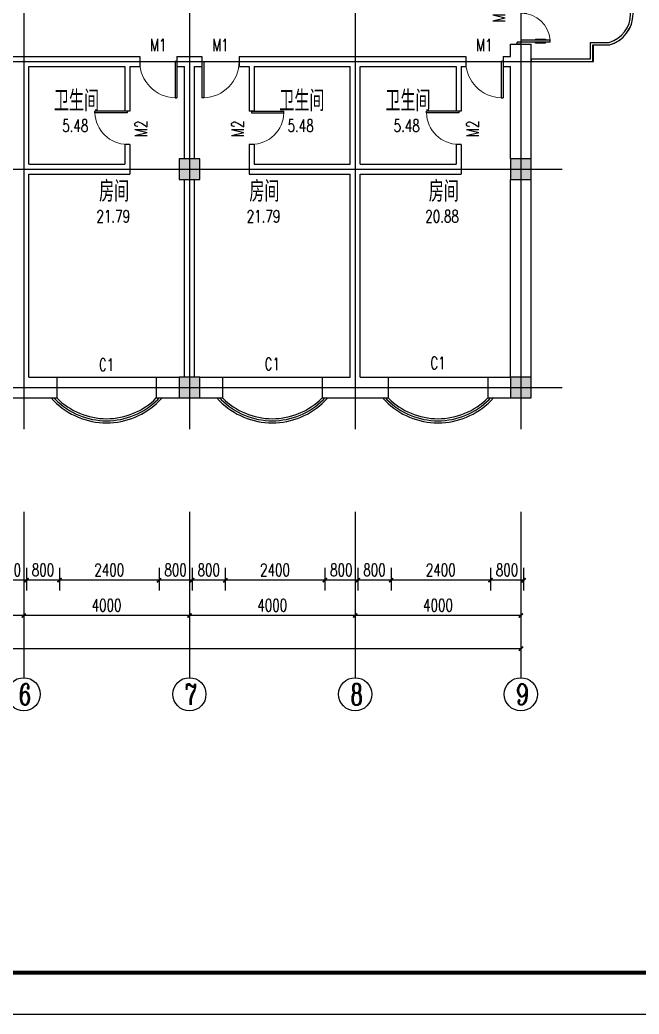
# Model space of a CAD drawing. Extents: x 11228 to 95328, y 8540 to 67940.
# Drawn here: x 48905 to 63851, y 8540 to 32533 of the extents above; entities that cross this region are included whole.
import ezdxf
from ezdxf.enums import TextEntityAlignment as Align

# ---------------------------------------------------------------- set-up
doc = ezdxf.new("R2010")
doc.units = 0
doc.header["$LTSCALE"] = 1000
for name, color, linetype in [('AXIS_TEXT', 7, 'Continuous'), ('建-台阶', 2, 'Continuous'), ('建-图框', 4, 'Continuous'), ('建-墙-砖', 9, 'Continuous'), ('建-尺寸', 3, 'Continuous'), ('建-房间', 7, 'Continuous'), ('建-扶手', 3, 'Continuous'), ('建-柱', 9, 'Continuous'), ('建-窗', 4, 'Continuous'), ('建-轴', 1, 'Continuous'), ('建-轴-标注', 3, 'Continuous')]:
    doc.layers.add(name, color=color, linetype=linetype)
doc.styles.add('A-AREA', font='SIMPLEX', dxfattribs={"bigfont": 'GBCBIG'})
doc.styles.add('A-AXIS-LABEL', font='COMPLEX', dxfattribs={"bigfont": 'GBCBIG'})
doc.styles.add('A-DIM_T3', font='SIMPLEX', dxfattribs={"width": 0.705882, "bigfont": 'GBCBIG'})
doc.styles.add('A-WIN-LABEL', font='SIMPLEX', dxfattribs={"bigfont": 'GBCBIG'})
doc.styles.add('COMPLEX', font='COMPLEX')
doc.dimstyles.new('A-DIM-100', dxfattribs={"dimscale": 100, "dimtxt": 2.975, "dimasz": 1, "dimexe": 2.5, "dimexo": 3, "dimgap": 1, "dimtad": 1, "dimdec": 0, "dimzin": 0, "dimdsep": 46, "dimtxsty": 'A-DIM_T3', "dimblk": 'ARCHTICK', "dimcen": 0.09, "dimclrt": 7, "dimazin": 2, "dimtfac": 1, "dimtdec": 0, "dimtix": 1, "dimtmove": 2, "dimatfit": 3, "dimfxl": 0, "dimtolj": 1, "dimtzin": 0, "dimarcsym": 0})

# ---------------------------------------------------------------- blocks, each defined once
blk = doc.blocks.new('_ArchTick')
at = {"color": 0, "linetype": 'ByBlock', "const_width": 0.4}
blk.add_lwpolyline([(-0.5, -0.5), (0.5, 0.5)], dxfattribs=at)
blk = doc.blocks.new('*D223')
at = {"layer": 'Defpoints', "color": 0}
for p in [(56997, 20659), (60997, 20659), (56997, 18159)]:
    blk.add_point(p, dxfattribs=at)
at = {"layer": '建-轴-标注', "color": 0, "lineweight": -2}
for p, q in [((56997, 20359), (56997, 17909)), ((60997, 20359), (60997, 17909)), ((60997, 18159), (56997, 18159))]:
    blk.add_line(p, q, dxfattribs=at)
at = {"layer": '建-轴-标注', "color": 0, "linetype": 'ByBlock', "lineweight": -2, "xscale": 100, "yscale": 100, "zscale": 100, "rotation": 180}
blk.add_blockref('_ArchTick', (56997, 18159), dxfattribs=at)
at = {"layer": '建-轴-标注', "color": 0, "linetype": 'ByBlock', "lineweight": -2, "xscale": 100, "yscale": 100, "zscale": 100}
blk.add_blockref('_ArchTick', (60997, 18159), dxfattribs=at)
at = {"layer": '建-轴-标注', "color": 7, "insert": (58997, 18408), "char_height": 297.5, "attachment_point": 5, "style": 'A-DIM_T3'}
blk.add_mtext('\\A1;4000', dxfattribs=at)
blk = doc.blocks.new('*D224')
at = {"layer": 'Defpoints', "color": 0}
for p in [(52997, 20659), (56997, 20659), (52997, 18159)]:
    blk.add_point(p, dxfattribs=at)
at = {"layer": '建-轴-标注', "color": 0, "lineweight": -2}
for p, q in [((52997, 20359), (52997, 17909)), ((56997, 20359), (56997, 17909)), ((56997, 18159), (52997, 18159))]:
    blk.add_line(p, q, dxfattribs=at)
at = {"layer": '建-轴-标注', "color": 0, "linetype": 'ByBlock', "lineweight": -2, "xscale": 100, "yscale": 100, "zscale": 100, "rotation": 180}
blk.add_blockref('_ArchTick', (52997, 18159), dxfattribs=at)
at = {"layer": '建-轴-标注', "color": 0, "linetype": 'ByBlock', "lineweight": -2, "xscale": 100, "yscale": 100, "zscale": 100}
blk.add_blockref('_ArchTick', (56997, 18159), dxfattribs=at)
at = {"layer": '建-轴-标注', "color": 7, "insert": (54997, 18408), "char_height": 297.5, "attachment_point": 5, "style": 'A-DIM_T3'}
blk.add_mtext('\\A1;4000', dxfattribs=at)
blk = doc.blocks.new('*D225')
at = {"layer": 'Defpoints', "color": 0}
for p in [(48997, 20659), (52997, 20659), (48997, 18159)]:
    blk.add_point(p, dxfattribs=at)
at = {"layer": '建-轴-标注', "color": 0, "lineweight": -2}
for p, q in [((48997, 20359), (48997, 17909)), ((52997, 20359), (52997, 17909)), ((52997, 18159), (48997, 18159))]:
    blk.add_line(p, q, dxfattribs=at)
at = {"layer": '建-轴-标注', "color": 0, "linetype": 'ByBlock', "lineweight": -2, "xscale": 100, "yscale": 100, "zscale": 100, "rotation": 180}
blk.add_blockref('_ArchTick', (48997, 18159), dxfattribs=at)
at = {"layer": '建-轴-标注', "color": 0, "linetype": 'ByBlock', "lineweight": -2, "xscale": 100, "yscale": 100, "zscale": 100}
blk.add_blockref('_ArchTick', (52997, 18159), dxfattribs=at)
at = {"layer": '建-轴-标注', "color": 7, "insert": (50997, 18408), "char_height": 297.5, "attachment_point": 5, "style": 'A-DIM_T3'}
blk.add_mtext('\\A1;4000', dxfattribs=at)
blk = doc.blocks.new('*D226')
at = {"layer": 'Defpoints', "color": 0}
for p in [(44997, 20659), (48997, 20659), (44997, 18159)]:
    blk.add_point(p, dxfattribs=at)
at = {"layer": '建-轴-标注', "color": 0, "lineweight": -2}
for p, q in [((44997, 20359), (44997, 17909)), ((48997, 20359), (48997, 17909)), ((48997, 18159), (44997, 18159))]:
    blk.add_line(p, q, dxfattribs=at)
at = {"layer": '建-轴-标注', "color": 0, "linetype": 'ByBlock', "lineweight": -2, "xscale": 100, "yscale": 100, "zscale": 100, "rotation": 180}
blk.add_blockref('_ArchTick', (44997, 18159), dxfattribs=at)
at = {"layer": '建-轴-标注', "color": 0, "linetype": 'ByBlock', "lineweight": -2, "xscale": 100, "yscale": 100, "zscale": 100}
blk.add_blockref('_ArchTick', (48997, 18159), dxfattribs=at)
at = {"layer": '建-轴-标注', "color": 7, "insert": (46997, 18408), "char_height": 297.5, "attachment_point": 5, "style": 'A-DIM_T3'}
blk.add_mtext('\\A1;4000', dxfattribs=at)
blk = doc.blocks.new('*D231')
at = {"layer": 'Defpoints', "color": 0}
for p in [(28997, 20659), (60997, 20659), (28997, 17359)]:
    blk.add_point(p, dxfattribs=at)
at = {"layer": '建-轴-标注', "color": 0, "lineweight": -2}
for p, q in [((28997, 20359), (28997, 17109)), ((60997, 20359), (60997, 17109)), ((60997, 17359), (28997, 17359))]:
    blk.add_line(p, q, dxfattribs=at)
at = {"layer": '建-轴-标注', "color": 0, "linetype": 'ByBlock', "lineweight": -2, "xscale": 100, "yscale": 100, "zscale": 100}
for p, rotation in [((28997, 17359), 180), ((60997, 17359), 360)]:
    blk.add_blockref('_ArchTick', p, dxfattribs=dict(at, rotation=rotation))
at = {"layer": '建-轴-标注', "color": 7, "insert": (44997, 17608), "char_height": 297.5, "attachment_point": 5, "style": 'A-DIM_T3'}
blk.add_mtext('\\A1;32000', dxfattribs=at)
blk = doc.blocks.new('_AXISO')
blk.add_circle((0, 0), 0.5)
at = {"layer": 'AXIS_TEXT', "style": 'COMPLEX'}
blk.add_attdef('A', text='', height=0.56, dxfattribs=at).set_placement((-0.25, -0.28), (0.25, -0.28), align=Align.FIT)
blk = doc.blocks.new('二维门库$系统图库$00000001')
at = {"color": 0}
for p, q in [((0.45, 0.975), (0.5, 0.975)), ((0.45, 0), (0.45, 0.975)), ((0.5, 0), (0.5, 0.975)), ((0.5, 0), (0.45, 0))]:
    blk.add_line(p, q, dxfattribs=at)
at = {"color": 0, "lineweight": 13}
blk.add_arc((0.475, 0), 0.975, 91.4693, 180, dxfattribs=at)
blk = doc.blocks.new('二维门库$系统图库$00000011')
at = {"lineweight": 13}
for p, q in [((-0.483, 0.396), (-0.483, 0.235)), ((-0.417, 0.396), (-0.417, 0.235)), ((0.417, 0.396), (0.417, 0.235)), ((0.483, 0.396), (0.483, 0.235))]:
    blk.add_line(p, q, dxfattribs=at)
for p, q in [((-0.483, 0.396), (-0.467, 0.396)), ((-0.467, 0.471), (-0.467, -0.062)), ((-0.467, 0.471), (-0.433, 0.471)), ((-0.433, 0.471), (-0.433, 0.004)), ((-0.417, 0.396), (-0.433, 0.396)), ((0.417, 0.396), (0.433, 0.396)), ((0.433, 0.471), (0.433, 0.004)), ((0.467, 0.471), (0.433, 0.471)), ((0.467, 0.471), (0.467, -0.062)), ((0.483, 0.396), (0.467, 0.396)), ((-0.483, 0.235), (-0.467, 0.235)), ((-0.417, 0.235), (-0.433, 0.235)), ((0.417, 0.235), (0.433, 0.235)), ((0.483, 0.235), (0.467, 0.235)), ((-0.5, 0.004), (-0.433, 0.004)), ((-0.5, 0.004), (-0.5, -0.062)), ((0.5, 0.004), (0.433, 0.004)), ((0.5, 0.004), (0.5, -0.062)), ((-0.5, -0.062), (-0.467, -0.062)), ((0.5, -0.062), (0.467, -0.062))]:
    blk.add_line(p, q)
for centre, start, end in [((-0.467, 0.004), 0, 85.904), ((0.467, 0.004), 94.096, 180)]:
    blk.add_arc(centre, 0.467, start, end, dxfattribs=at)
blk = doc.blocks.new('*D260')
at = {"layer": 'Defpoints', "color": 0}
for p in [(60263, 19611), (61063, 19611), (60263, 19011)]:
    blk.add_point(p, dxfattribs=at)
at = {"layer": '建-尺寸', "color": 0, "lineweight": -2}
for p, q in [((60263, 19311), (60263, 18761)), ((61063, 19311), (61063, 18761)), ((61063, 19011), (60263, 19011))]:
    blk.add_line(p, q, dxfattribs=at)
at = {"layer": '建-尺寸', "color": 0, "linetype": 'ByBlock', "lineweight": -2, "xscale": 100, "yscale": 100, "zscale": 100, "rotation": 180}
blk.add_blockref('_ArchTick', (60263, 19011), dxfattribs=at)
at = {"layer": '建-尺寸', "color": 0, "linetype": 'ByBlock', "lineweight": -2, "xscale": 100, "yscale": 100, "zscale": 100}
blk.add_blockref('_ArchTick', (61063, 19011), dxfattribs=at)
at = {"layer": '建-尺寸', "color": 7, "insert": (60663, 19260), "char_height": 297.5, "attachment_point": 5, "style": 'A-DIM_T3'}
blk.add_mtext('\\A1;800', dxfattribs=at)
blk = doc.blocks.new('*D261')
at = {"layer": 'Defpoints', "color": 0}
for p in [(57863, 19611), (60263, 19611), (57863, 19011)]:
    blk.add_point(p, dxfattribs=at)
at = {"layer": '建-尺寸', "color": 0, "lineweight": -2}
for p, q in [((57863, 19311), (57863, 18761)), ((60263, 19311), (60263, 18761)), ((60263, 19011), (57863, 19011))]:
    blk.add_line(p, q, dxfattribs=at)
at = {"layer": '建-尺寸', "color": 0, "linetype": 'ByBlock', "lineweight": -2, "xscale": 100, "yscale": 100, "zscale": 100, "rotation": 180}
blk.add_blockref('_ArchTick', (57863, 19011), dxfattribs=at)
at = {"layer": '建-尺寸', "color": 0, "linetype": 'ByBlock', "lineweight": -2, "xscale": 100, "yscale": 100, "zscale": 100}
blk.add_blockref('_ArchTick', (60263, 19011), dxfattribs=at)
at = {"layer": '建-尺寸', "color": 7, "insert": (59063, 19260), "char_height": 297.5, "attachment_point": 5, "style": 'A-DIM_T3'}
blk.add_mtext('\\A1;2400', dxfattribs=at)
blk = doc.blocks.new('*D262')
at = {"layer": 'Defpoints', "color": 0}
for p in [(57063, 19611), (57863, 19611), (57063, 19011)]:
    blk.add_point(p, dxfattribs=at)
at = {"layer": '建-尺寸', "color": 0, "lineweight": -2}
for p, q in [((57063, 19311), (57063, 18761)), ((57863, 19311), (57863, 18761)), ((57863, 19011), (57063, 19011))]:
    blk.add_line(p, q, dxfattribs=at)
at = {"layer": '建-尺寸', "color": 0, "linetype": 'ByBlock', "lineweight": -2, "xscale": 100, "yscale": 100, "zscale": 100, "rotation": 180}
blk.add_blockref('_ArchTick', (57063, 19011), dxfattribs=at)
at = {"layer": '建-尺寸', "color": 0, "linetype": 'ByBlock', "lineweight": -2, "xscale": 100, "yscale": 100, "zscale": 100}
blk.add_blockref('_ArchTick', (57863, 19011), dxfattribs=at)
at = {"layer": '建-尺寸', "color": 7, "insert": (57463, 19260), "char_height": 297.5, "attachment_point": 5, "style": 'A-DIM_T3'}
blk.add_mtext('\\A1;800', dxfattribs=at)
blk = doc.blocks.new('*D263')
at = {"layer": 'Defpoints', "color": 0}
for p in [(56263, 19611), (57063, 19611), (56263, 19011)]:
    blk.add_point(p, dxfattribs=at)
at = {"layer": '建-尺寸', "color": 0, "lineweight": -2}
for p, q in [((56263, 19311), (56263, 18761)), ((57063, 19311), (57063, 18761)), ((57063, 19011), (56263, 19011))]:
    blk.add_line(p, q, dxfattribs=at)
at = {"layer": '建-尺寸', "color": 0, "linetype": 'ByBlock', "lineweight": -2, "xscale": 100, "yscale": 100, "zscale": 100, "rotation": 180}
blk.add_blockref('_ArchTick', (56263, 19011), dxfattribs=at)
at = {"layer": '建-尺寸', "color": 0, "linetype": 'ByBlock', "lineweight": -2, "xscale": 100, "yscale": 100, "zscale": 100}
blk.add_blockref('_ArchTick', (57063, 19011), dxfattribs=at)
at = {"layer": '建-尺寸', "color": 7, "insert": (56663, 19260), "char_height": 297.5, "attachment_point": 5, "style": 'A-DIM_T3'}
blk.add_mtext('\\A1;800', dxfattribs=at)
blk = doc.blocks.new('*D264')
at = {"layer": 'Defpoints', "color": 0}
for p in [(53863, 19611), (56263, 19611), (53863, 19011)]:
    blk.add_point(p, dxfattribs=at)
at = {"layer": '建-尺寸', "color": 0, "lineweight": -2}
for p, q in [((53863, 19311), (53863, 18761)), ((56263, 19311), (56263, 18761)), ((56263, 19011), (53863, 19011))]:
    blk.add_line(p, q, dxfattribs=at)
at = {"layer": '建-尺寸', "color": 0, "linetype": 'ByBlock', "lineweight": -2, "xscale": 100, "yscale": 100, "zscale": 100, "rotation": 180}
blk.add_blockref('_ArchTick', (53863, 19011), dxfattribs=at)
at = {"layer": '建-尺寸', "color": 0, "linetype": 'ByBlock', "lineweight": -2, "xscale": 100, "yscale": 100, "zscale": 100}
blk.add_blockref('_ArchTick', (56263, 19011), dxfattribs=at)
at = {"layer": '建-尺寸', "color": 7, "insert": (55063, 19260), "char_height": 297.5, "attachment_point": 5, "style": 'A-DIM_T3'}
blk.add_mtext('\\A1;2400', dxfattribs=at)
blk = doc.blocks.new('*D265')
at = {"layer": 'Defpoints', "color": 0}
for p in [(53063, 19611), (53863, 19611), (53063, 19011)]:
    blk.add_point(p, dxfattribs=at)
at = {"layer": '建-尺寸', "color": 0, "lineweight": -2}
for p, q in [((53063, 19311), (53063, 18761)), ((53863, 19311), (53863, 18761)), ((53863, 19011), (53063, 19011))]:
    blk.add_line(p, q, dxfattribs=at)
at = {"layer": '建-尺寸', "color": 0, "linetype": 'ByBlock', "lineweight": -2, "xscale": 100, "yscale": 100, "zscale": 100, "rotation": 180}
blk.add_blockref('_ArchTick', (53063, 19011), dxfattribs=at)
at = {"layer": '建-尺寸', "color": 0, "linetype": 'ByBlock', "lineweight": -2, "xscale": 100, "yscale": 100, "zscale": 100}
blk.add_blockref('_ArchTick', (53863, 19011), dxfattribs=at)
at = {"layer": '建-尺寸', "color": 7, "insert": (53463, 19260), "char_height": 297.5, "attachment_point": 5, "style": 'A-DIM_T3'}
blk.add_mtext('\\A1;800', dxfattribs=at)
blk = doc.blocks.new('*D266')
at = {"layer": 'Defpoints', "color": 0}
for p in [(52263, 19611), (53063, 19611), (52263, 19011)]:
    blk.add_point(p, dxfattribs=at)
at = {"layer": '建-尺寸', "color": 0, "lineweight": -2}
for p, q in [((52263, 19311), (52263, 18761)), ((53063, 19311), (53063, 18761)), ((53063, 19011), (52263, 19011))]:
    blk.add_line(p, q, dxfattribs=at)
at = {"layer": '建-尺寸', "color": 0, "linetype": 'ByBlock', "lineweight": -2, "xscale": 100, "yscale": 100, "zscale": 100, "rotation": 180}
blk.add_blockref('_ArchTick', (52263, 19011), dxfattribs=at)
at = {"layer": '建-尺寸', "color": 0, "linetype": 'ByBlock', "lineweight": -2, "xscale": 100, "yscale": 100, "zscale": 100}
blk.add_blockref('_ArchTick', (53063, 19011), dxfattribs=at)
at = {"layer": '建-尺寸', "color": 7, "insert": (52663, 19260), "char_height": 297.5, "attachment_point": 5, "style": 'A-DIM_T3'}
blk.add_mtext('\\A1;800', dxfattribs=at)
blk = doc.blocks.new('*D267')
at = {"layer": 'Defpoints', "color": 0}
for p in [(49863, 19611), (52263, 19611), (49863, 19011)]:
    blk.add_point(p, dxfattribs=at)
at = {"layer": '建-尺寸', "color": 0, "lineweight": -2}
for p, q in [((49863, 19311), (49863, 18761)), ((52263, 19311), (52263, 18761)), ((52263, 19011), (49863, 19011))]:
    blk.add_line(p, q, dxfattribs=at)
at = {"layer": '建-尺寸', "color": 0, "linetype": 'ByBlock', "lineweight": -2, "xscale": 100, "yscale": 100, "zscale": 100, "rotation": 180}
blk.add_blockref('_ArchTick', (49863, 19011), dxfattribs=at)
at = {"layer": '建-尺寸', "color": 0, "linetype": 'ByBlock', "lineweight": -2, "xscale": 100, "yscale": 100, "zscale": 100}
blk.add_blockref('_ArchTick', (52263, 19011), dxfattribs=at)
at = {"layer": '建-尺寸', "color": 7, "insert": (51063, 19260), "char_height": 297.5, "attachment_point": 5, "style": 'A-DIM_T3'}
blk.add_mtext('\\A1;2400', dxfattribs=at)
blk = doc.blocks.new('*D268')
at = {"layer": 'Defpoints', "color": 0}
for p in [(49063, 19611), (49863, 19611), (49063, 19011)]:
    blk.add_point(p, dxfattribs=at)
at = {"layer": '建-尺寸', "color": 0, "lineweight": -2}
for p, q in [((49063, 19311), (49063, 18761)), ((49863, 19311), (49863, 18761)), ((49863, 19011), (49063, 19011))]:
    blk.add_line(p, q, dxfattribs=at)
at = {"layer": '建-尺寸', "color": 0, "linetype": 'ByBlock', "lineweight": -2, "xscale": 100, "yscale": 100, "zscale": 100, "rotation": 180}
blk.add_blockref('_ArchTick', (49063, 19011), dxfattribs=at)
at = {"layer": '建-尺寸', "color": 0, "linetype": 'ByBlock', "lineweight": -2, "xscale": 100, "yscale": 100, "zscale": 100}
blk.add_blockref('_ArchTick', (49863, 19011), dxfattribs=at)
at = {"layer": '建-尺寸', "color": 7, "insert": (49463, 19260), "char_height": 297.5, "attachment_point": 5, "style": 'A-DIM_T3'}
blk.add_mtext('\\A1;800', dxfattribs=at)
blk = doc.blocks.new('*D269')
at = {"layer": 'Defpoints', "color": 0}
for p in [(48263, 19611), (49063, 19611), (48263, 19011)]:
    blk.add_point(p, dxfattribs=at)
at = {"layer": '建-尺寸', "color": 0, "lineweight": -2}
for p, q in [((48263, 19311), (48263, 18761)), ((49063, 19311), (49063, 18761)), ((49063, 19011), (48263, 19011))]:
    blk.add_line(p, q, dxfattribs=at)
at = {"layer": '建-尺寸', "color": 0, "linetype": 'ByBlock', "lineweight": -2, "xscale": 100, "yscale": 100, "zscale": 100, "rotation": 180}
blk.add_blockref('_ArchTick', (48263, 19011), dxfattribs=at)
at = {"layer": '建-尺寸', "color": 0, "linetype": 'ByBlock', "lineweight": -2, "xscale": 100, "yscale": 100, "zscale": 100}
blk.add_blockref('_ArchTick', (49063, 19011), dxfattribs=at)
at = {"layer": '建-尺寸', "color": 7, "insert": (48663, 19260), "char_height": 297.5, "attachment_point": 5, "style": 'A-DIM_T3'}
blk.add_mtext('\\A1;800', dxfattribs=at)

msp = doc.modelspace()

# ---------------------------------------------------------------- hatches: boundary and pattern name
at = {"layer": '建-柱'}
for points in [[(53246.9, 29179), (52746.9, 29179), (52746.9, 28679), (53246.9, 28679)], [(61246.9, 29179), (60746.9, 29179), (60746.9, 28679), (61246.9, 28679)], [(53246.9, 23909), (52746.9, 23909), (52746.9, 23409), (53246.9, 23409)], [(61246.9, 23909), (60746.9, 23909), (60746.9, 23409), (61246.9, 23409)]]:
    msp.add_hatch(color=8, dxfattribs=at).paths.add_polyline_path(points, flags=17)

# ---------------------------------------------------------------- linework, layer by layer
at = {"layer": '建-台阶'}
for p, q in [((62746.9, 31529), (62746.9, 31929)), ((62746.9, 31929), (63146.9, 31929)), ((61246.9, 31529), (62746.9, 31529))]:
    msp.add_line(p, q, dxfattribs=at)
msp.add_arc((62921.3, 32679), 783.2, 286.74141, 73.25859, dxfattribs=at)
at = {"layer": '建-图框'}
msp.add_lwpolyline([(11227.8, 8540.2), (95327.8, 8540.2), (95327.8, 67940.2), (11227.8, 67940.2)], close=True, dxfattribs=at)
at = {"layer": '建-图框', "const_width": 100}
msp.add_lwpolyline([(13727.8, 9540.2), (94327.8, 9540.2), (94327.8, 66940.2), (13727.8, 66940.2)], close=True, dxfattribs=at)
at = {"layer": '建-墙-砖'}
for p, q in [((60746.9, 31649), (60746.9, 31944)), ((61246.9, 31529), (61246.9, 31944)), ((46196.9, 31649), (48996.9, 31649)), ((48996.9, 31649), (51796.9, 31649)), ((52696.9, 31649), (52996.9, 31649)), ((52996.9, 31649), (53296.9, 31649)), ((54196.9, 31649), (56996.9, 31649)), ((56996.9, 31649), (59666.9, 31649)), ((60566.9, 31649), (60746.9, 31649)), ((61246.9, 29179), (61246.9, 31529)), ((49116.9, 29049), (49116.9, 31409)), ((49116.9, 31409), (51436.9, 31409)), ((51436.9, 31409), (51436.9, 30329)), ((51556.9, 31409), (51796.9, 31409)), ((51556.9, 31409), (51556.9, 30329)), ((52696.9, 31409), (52876.9, 31409)), ((52876.9, 29179), (52876.9, 31409)), ((53116.9, 29179), (53116.9, 31409)), ((53116.9, 31409), (53296.9, 31409)), ((54196.9, 31409), (54436.9, 31409)), ((54436.9, 31409), (54436.9, 30329)), ((54556.9, 31409), (56876.9, 31409)), ((54556.9, 31409), (54556.9, 30329)), ((56876.9, 29049), (56876.9, 31409)), ((57116.9, 29049), (57116.9, 31409)), ((57116.9, 31409), (59436.9, 31409)), ((59436.9, 31409), (59436.9, 30329)), ((59556.9, 31409), (59666.9, 31409)), ((59556.9, 31409), (59556.9, 30329)), ((60566.9, 31409), (60746.9, 31409)), ((60746.9, 29179), (60746.9, 31409)), ((51436.9, 29529), (51436.9, 29049)), ((51556.9, 29529), (51556.9, 28809)), ((54436.9, 29529), (54436.9, 28809)), ((54556.9, 29529), (54556.9, 29049)), ((59436.9, 29529), (59436.9, 29049)), ((59556.9, 29529), (59556.9, 28809)), ((49116.9, 29049), (51436.9, 29049)), ((54556.9, 29049), (56876.9, 29049)), ((57116.9, 29049), (59436.9, 29049)), ((49116.9, 23909), (49116.9, 28809)), ((49116.9, 28809), (51556.9, 28809)), ((54436.9, 28809), (56876.9, 28809)), ((56876.9, 23909), (56876.9, 28809)), ((57116.9, 23909), (57116.9, 28809)), ((57116.9, 28809), (59556.9, 28809)), ((52876.9, 23909), (52876.9, 28679)), ((53116.9, 23909), (53116.9, 28679)), ((60746.9, 23909), (60746.9, 28679)), ((61246.9, 23909), (61246.9, 28679)), ((49116.9, 23909), (49796.9, 23909)), ((52196.9, 23909), (52746.9, 23909)), ((53246.9, 23909), (53796.9, 23909)), ((56196.9, 23909), (56876.9, 23909)), ((57116.9, 23909), (57796.9, 23909)), ((60196.9, 23909), (60746.9, 23909)), ((48196.9, 23409), (48996.9, 23409)), ((48996.9, 23409), (49796.9, 23409)), ((52196.9, 23409), (52746.9, 23409)), ((53246.9, 23409), (53796.9, 23409)), ((56196.9, 23409), (56996.9, 23409)), ((56996.9, 23409), (57796.9, 23409)), ((60196.9, 23409), (60746.9, 23409))]:
    msp.add_line(p, q, dxfattribs=at)
for points in [[(60746.9, 31944), (61246.9, 31944)], [(51796.9, 31649), (51796.9, 31409)], [(52696.9, 31649), (52696.9, 31409)], [(53296.9, 31649), (53296.9, 31409)], [(54196.9, 31649), (54196.9, 31409)], [(59666.9, 31649), (59666.9, 31409)], [(60566.9, 31649), (60566.9, 31409)], [(51556.9, 30329), (51436.9, 30329)], [(54556.9, 30329), (54436.9, 30329)], [(59556.9, 30329), (59436.9, 30329)], [(51556.9, 29529), (51436.9, 29529)], [(54556.9, 29529), (54436.9, 29529)], [(59556.9, 29529), (59436.9, 29529)], [(49796.9, 23909), (49796.9, 23409)], [(52196.9, 23909), (52196.9, 23409)], [(53796.9, 23909), (53796.9, 23409)], [(56196.9, 23909), (56196.9, 23409)], [(57796.9, 23909), (57796.9, 23409)], [(60196.9, 23909), (60196.9, 23409)]]:
    msp.add_lwpolyline(points, dxfattribs=at)
at = {"layer": '建-扶手'}
msp.add_line((61246.9, 31589), (61246.9, 31529), dxfattribs=at)
for points in [[(61246.9, 31589), (62676.9, 31589), (62676.9, 31989), (63128.4, 31989, 0.747928), (63128.4, 33369), (62676.9, 33369), (62676.9, 37689), (63124.8, 37689, 0.6578266), (63124.8, 39069), (62676.9, 39069), (62676.9, 41589)], [(61246.9, 31529), (62736.9, 31529), (62736.9, 31929), (63136.9, 31929, 0.7567925), (63136.9, 33429), (62736.9, 33429), (62736.9, 37629), (63136.9, 37629, 0.6690187), (63136.9, 39129), (62736.9, 39129), (62736.9, 41589)]]:
    msp.add_lwpolyline(points, format="xyb", dxfattribs=at)
at = {"layer": '建-柱'}
for points in [[(52746.9, 29179), (52746.9, 28679), (53246.9, 28679), (53246.9, 29179)], [(60746.9, 29179), (60746.9, 28679), (61246.9, 28679), (61246.9, 29179)], [(52746.9, 23909), (52746.9, 23409), (53246.9, 23409), (53246.9, 23909)], [(60746.9, 23909), (60746.9, 23409), (61246.9, 23409), (61246.9, 23909)]]:
    msp.add_lwpolyline(points, close=True, dxfattribs=at)
at = {"layer": '建-窗'}
for p, q in [((49796.9, 23909), (52196.9, 23909)), ((53796.9, 23909), (56196.9, 23909)), ((57796.9, 23909), (60196.9, 23909))]:
    msp.add_line(p, q, dxfattribs=at)
for points in [[(49656.1, 23409), (49725.9, 23338.6, 0.4166667), (52267.9, 23338.6), (52337.7, 23409)], [(49726.5, 23409), (49761.4, 23373.8, 0.4166667), (52232.4, 23373.8), (52267.3, 23409)], [(49796.9, 23409, 0.4166667), (52196.9, 23409)], [(53656.1, 23409), (53725.9, 23338.6, 0.4166667), (56267.9, 23338.6), (56337.7, 23409)], [(53726.5, 23409), (53761.4, 23373.8, 0.4166667), (56232.4, 23373.8), (56267.3, 23409)], [(53796.9, 23409, 0.4166667), (56196.9, 23409)], [(57656.1, 23409), (57725.9, 23338.6, 0.4166667), (60267.9, 23338.6), (60337.7, 23409)], [(57726.5, 23409), (57761.4, 23373.8, 0.4166667), (60232.4, 23373.8), (60267.3, 23409)], [(57796.9, 23409, 0.4166667), (60196.9, 23409)]]:
    msp.add_lwpolyline(points, format="xyb", dxfattribs=at)
at = {"layer": '建-轴'}
for p, q in [((48996.9, 58589), (48996.9, 22659)), ((52996.9, 58589), (52996.9, 22659)), ((56996.9, 58589), (56996.9, 22659)), ((60996.9, 58589), (60996.9, 22659)), ((27996.9, 31529), (61996.9, 31529)), ((27996.9, 28929), (61996.9, 28929)), ((27996.9, 23659), (61996.9, 23659))]:
    msp.add_line(p, q, dxfattribs=at)
at = {"layer": '建-轴-标注'}
for p, q in [((48996.9, 20659), (48996.9, 16659)), ((52996.9, 20659), (52996.9, 16659)), ((56996.9, 20659), (56996.9, 16659)), ((60996.9, 20659), (60996.9, 16659))]:
    msp.add_line(p, q, dxfattribs=at)

# ---------------------------------------------------------------- block references
at = {"layer": '建-窗'}
ref = msp.add_blockref('二维门库$系统图库$00000011', (60996.9, 32694), dxfattribs=dict(at, xscale=1500, yscale=-1500, rotation=90))
ref.add_attrib('A0', 'M4', (60620.7, 32474), dxfattribs={"layer": '0', "height": 297.5, "rotation": 90, "style": 'A-WIN-LABEL', "width": 0.705882})
ref = msp.add_blockref('二维门库$系统图库$00000001', (52246.9, 31529), dxfattribs=dict(at, xscale=900, yscale=-900))
ref.add_attrib('A0', 'M1', (52046.9, 31775.2), dxfattribs={"layer": '0', "height": 297.5, "style": 'A-WIN-LABEL', "width": 0.705882})
ref = msp.add_blockref('二维门库$系统图库$00000001', (53746.9, 31529), dxfattribs=dict(at, xscale=-900, yscale=-900))
ref.add_attrib('A0', 'M1', (53546.9, 31775.2), dxfattribs={"layer": '0', "height": 297.5, "style": 'A-WIN-LABEL', "width": 0.705882})
ref = msp.add_blockref('二维门库$系统图库$00000001', (60116.9, 31529), dxfattribs=dict(at, xscale=900, yscale=-900))
ref.add_attrib('A0', 'M1', (59916.9, 31775.2), dxfattribs={"layer": '0', "height": 297.5, "style": 'A-WIN-LABEL', "width": 0.705882})
ref = msp.add_blockref('二维门库$系统图库$00000001', (51496.9, 29929), dxfattribs=dict(at, xscale=-800, yscale=-800, rotation=270.0000000000008))
ref.add_attrib('A0', 'M2', (51980.7, 29709), dxfattribs={"layer": '0', "height": 297.5, "rotation": 90, "style": 'A-WIN-LABEL', "width": 0.705882})
ref = msp.add_blockref('二维门库$系统图库$00000001', (54496.9, 29929), dxfattribs=dict(at, xscale=-800, yscale=800, rotation=270.0000000000008))
ref.add_attrib('A0', 'M2', (54310.7, 29709), dxfattribs={"layer": '0', "height": 297.5, "rotation": 90, "style": 'A-WIN-LABEL', "width": 0.705882})
ref = msp.add_blockref('二维门库$系统图库$00000001', (59496.9, 29929), dxfattribs=dict(at, xscale=-800, yscale=-800, rotation=270.0000000000008))
ref.add_attrib('A0', 'M2', (59980.7, 29709), dxfattribs={"layer": '0', "height": 297.5, "rotation": 90, "style": 'A-WIN-LABEL', "width": 0.705882})
at = {"layer": '建-轴-标注'}
ref = msp.add_blockref('_AXISO', (48996.9, 16259), dxfattribs=dict(at, xscale=800, yscale=800))
ref.add_attrib('A', '6', (48877.7, 16005.6), dxfattribs={"color": 7, "height": 506.7, "style": 'A-AXIS-LABEL', "width": 0.705882})
ref = msp.add_blockref('_AXISO', (52996.9, 16259), dxfattribs=dict(at, xscale=800, yscale=800))
ref.add_attrib('A', '7', (52877.7, 16005.6), dxfattribs={"color": 7, "height": 506.7, "style": 'A-AXIS-LABEL', "width": 0.705882})
ref = msp.add_blockref('_AXISO', (56996.9, 16259), dxfattribs=dict(at, xscale=800, yscale=800))
ref.add_attrib('A', '8', (56877.7, 16005.6), dxfattribs={"color": 7, "height": 506.7, "style": 'A-AXIS-LABEL', "width": 0.705882})
ref = msp.add_blockref('_AXISO', (60996.9, 16259), dxfattribs=dict(at, xscale=800, yscale=800))
ref.add_attrib('A', '9', (60877.7, 16005.6), dxfattribs={"color": 7, "height": 506.7, "style": 'A-AXIS-LABEL', "width": 0.705882})

# ---------------------------------------------------------------- texts
at = {"layer": '建-房间', "style": 'A-AREA'}
for s, p in [('卫生间', (49726.9, 30329)), ('卫生间', (55166.9, 30329)), ('卫生间', (57726.9, 30329)), ('房间', (50816.9, 28142.3)), ('房间', (54443.6, 28142.3)), ('房间', (58773.6, 28142.3))]:
    msp.add_text(s, height=503.7, dxfattribs=at).set_placement(p)
at = {"layer": '建-房间', "style": 'A-AREA', "width": 0.705882}
for s, p in [('5.48', (49926.9, 29830.2)), ('5.48', (55366.9, 29830.2)), ('5.48', (57926.9, 29830.2)), ('21.79', (50753.6, 27643.6)), ('21.79', (54380.2, 27643.6)), ('20.88', (58690.2, 27643.6))]:
    msp.add_text(s, height=297.5, dxfattribs=at).set_placement(p)
at = {"layer": '建-窗', "color": 7, "style": 'A-WIN-LABEL', "width": 0.705882}
for p in [(50811.9, 24060.6), (54811.9, 24079.7), (58811.9, 24104.8)]:
    msp.add_text('C1', height=297.5, dxfattribs=at).set_placement(p)

# ---------------------------------------------------------------- dimensions: what is measured, and where the dimension line sits
at = {"layer": '建-尺寸', "color": 3}
for p1, p2, picture, middle in [((49062.9, 19611.3), (48262.9, 19611.3), '*D269', (48662.9, 19260.1)), ((49862.9, 19611.3), (49062.9, 19611.3), '*D268', (49462.9, 19260.1)), ((52262.9, 19611.3), (49862.9, 19611.3), '*D267', (51062.9, 19260.1)), ((53062.9, 19611.3), (52262.9, 19611.3), '*D266', (52662.9, 19260.1)), ((53862.9, 19611.3), (53062.9, 19611.3), '*D265', (53462.9, 19260.1)), ((56262.9, 19611.3), (53862.9, 19611.3), '*D264', (55062.9, 19260.1)), ((57062.9, 19611.3), (56262.9, 19611.3), '*D263', (56662.9, 19260.1)), ((57862.9, 19611.3), (57062.9, 19611.3), '*D262', (57462.9, 19260.1)), ((60262.9, 19611.3), (57862.9, 19611.3), '*D261', (59062.9, 19260.1)), ((61062.9, 19611.3), (60262.9, 19611.3), '*D260', (60662.9, 19260.1))]:
    dim = msp.add_aligned_dim(p1=p1, p2=p2, distance=600, dimstyle='A-DIM-100', dxfattribs=at)
    dim.commit()
    dim.dimension.update_dxf_attribs({"geometry": picture, "text_midpoint": middle})
at = {"layer": '建-轴-标注', "color": 3}
for p1, p2, distance, picture, middle in [((60996.9, 20659), (28996.9, 20659), 3300, '*D231', (44996.9, 17607.7)), ((48996.9, 20659), (44996.9, 20659), 2500, '*D226', (46996.9, 18407.7)), ((52996.9, 20659), (48996.9, 20659), 2500, '*D225', (50996.9, 18407.7)), ((56996.9, 20659), (52996.9, 20659), 2500, '*D224', (54996.9, 18407.7)), ((60996.9, 20659), (56996.9, 20659), 2500, '*D223', (58996.9, 18407.7))]:
    dim = msp.add_aligned_dim(p1=p1, p2=p2, distance=distance, dimstyle='A-DIM-100', dxfattribs=at)
    dim.commit()
    dim.dimension.update_dxf_attribs({"geometry": picture, "text_midpoint": middle})

doc.saveas('drawing.dxf')
